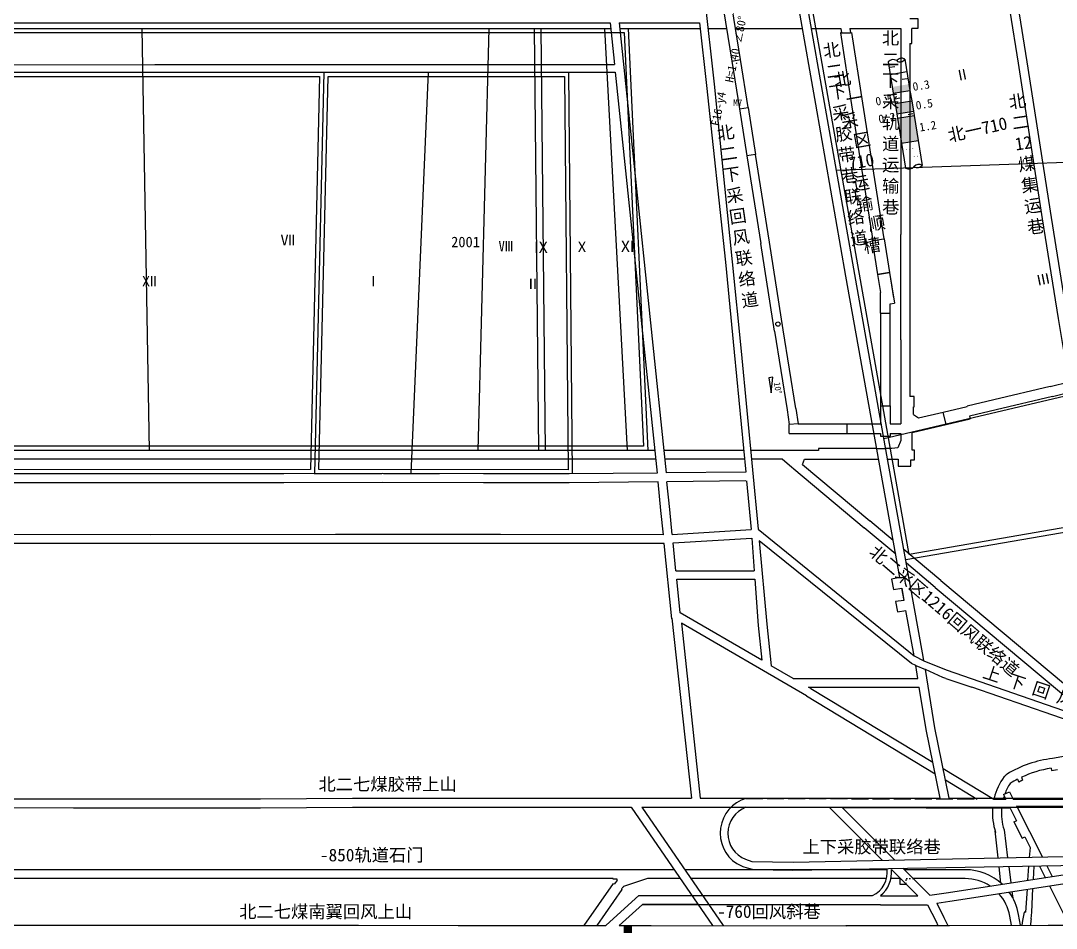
# Model space of a CAD drawing. Header units: millimetres. Extents: x 41513366 to 41522434, y 4590966 to 4600634.
# Drawn here: x 41519009.9 to 41519500.2, y 4596980.5 to 4597410.3 of the extents above; entities that cross this region are included whole.
import ezdxf

# ---------------------------------------------------------------- set-up
doc = ezdxf.new("R2010")
doc.units = ezdxf.units.MM
for name, pattern in [('ACAD_ISO03W100', [30, 12, -18]), ('SJHD', [10, 8, -2]), ('xx(2K)', [10, 8, -2])]:
    doc.linetypes.add(name, pattern=pattern)
doc.layers.get('0').update_dxf_attribs({"lineweight": 18})
for name, color, linetype, lineweight in [('12煤巷道', 7, 'Continuous', 18), ('12煤巷道名称', 7, 'Continuous', 18), ('2014年工作面月末位置', 150, 'Continuous', 18), ('2016年12煤进尺', 7, 'Continuous', 18), ('7煤工作面小柱状', 6, 'Continuous', 18), ('7煤工作面编号', 7, 'Continuous', 18), ('7煤巷道', 6, 'Continuous', 18), ('7煤巷道名称', 6, 'Continuous', 18), ('岩巷', 30, 'Continuous', 18), ('岩巷巷道名称', 30, 'Continuous', 18), ('工作面月末位置', 7, 'Continuous', 18), ('采空区工作面颜色', 6, 'Continuous', 18)]:
    doc.layers.add(name, color=color, linetype=linetype, lineweight=lineweight)
doc.styles.add('仿宋_GB2312', font='')
doc.styles.add('宋体5', font='')
doc.styles.add('正体', font='')
doc.styles.add('正等线体', font='simhei.ttf')
doc.styles.get('仿宋_GB2312').set_extended_font_data('宋体')
doc.styles.get('宋体5').set_extended_font_data('宋体')
doc.styles.get('正体').set_extended_font_data('宋体')

msp = doc.modelspace()

# ---------------------------------------------------------------- hatches: boundary and pattern name
at = {"lineweight": -3}
msp.add_hatch(color=3, dxfattribs=at).paths.add_polyline_path([(41519388.8189, 4597037.9388), (41519384.8189, 4597037.9387), (41519384.8183, 4597037.7239), (41519388.8183, 4597037.7114)], flags=0)
at = {"layer": '2016年12煤进尺', "lineweight": -3, "ltscale": 2}
msp.add_hatch(color=3, dxfattribs=at).paths.add_polyline_path([(41519299.3118, 4596981.9001), (41519295.3118, 4596981.9015), (41519295.3105, 4596978.3015), (41519299.3105, 4596978.3001)], flags=0)
at = {"layer": '7煤工作面小柱状', "lineweight": -3, "ltscale": 2}
h = msp.add_hatch(color=256, dxfattribs=at)
h.paths.add_polyline_path([(41519430.8871, 4597377.2617), (41519430.4019, 4597380.2222), (41519422.5072, 4597378.9283), (41519422.9924, 4597375.9678)], flags=0)
h.paths.add_polyline_path([(41519423.8011, 4597371.0336), (41519424.6098, 4597366.0995), (41519432.5044, 4597367.3933), (41519431.6958, 4597372.3275)], flags=0)
h.paths.add_polyline_path([(41519432.8279, 4597365.4197), (41519424.9332, 4597364.1258), (41519426.874, 4597352.2838), (41519434.7687, 4597353.5777)], flags=0)

# ---------------------------------------------------------------- linework, layer by layer
at = {"linetype": 'ByBlock', "lineweight": -3, "ltscale": 0.5}
for p, q in [((41519421.2414, 4597291.0549), (41519415.5112, 4597290.1575)), ((41519416.855, 4597271.853), (41519421.455, 4597271.853)), ((41519416.855, 4597227.931), (41519421.455, 4597227.931))]:
    msp.add_line(p, q, dxfattribs=at)
msp.add_lwpolyline([(41519401.055, 4597219.39), (41519401.055, 4597214.79)], dxfattribs=at)
at = {"color": 3, "lineweight": -3}
msp.add_circle((41519368.356, 4597266.629), 1, dxfattribs=at)
at = {"layer": '12煤巷道', "lineweight": -3}
for p, q in [((41519398.4089, 4597404.5416), (41519397.9145, 4597404.4642)), ((41519397.9145, 4597404.4642), (41519403.2499, 4597370.3936)), ((41519402.3315, 4597406.64), (41519426.622, 4597406.64)), ((41519402.6601, 4597404.5416), (41519403.1536, 4597404.6189)), ((41519403.1536, 4597404.6189), (41519408.3873, 4597371.1981)), ((41519403.2499, 4597370.3936), (41519413.3063, 4597306.1763)), ((41519408.3873, 4597371.1981), (41519418.4437, 4597306.9808)), ((41519413.3063, 4597306.1763), (41519413.0099, 4597306.1299)), ((41519413.0099, 4597306.1299), (41519415.5112, 4597290.1575)), ((41519418.7401, 4597307.0272), (41519418.4437, 4597306.9808)), ((41519418.7401, 4597307.0272), (41519421.2414, 4597291.0549)), ((41519426.622, 4597259.1162), (41519426.622, 4597309.116)), ((41519430.822, 4597309.116), (41519430.8227, 4597259.1162)), ((41519415.5112, 4597290.1575), (41519416.855, 4597281.5765)), ((41519415.5112, 4597290.1575), (41519416.855, 4597281.5765)), ((41519421.2414, 4597291.0549), (41519423.1116, 4597279.1122)), ((41519421.2414, 4597291.0549), (41519423.5135, 4597276.5457)), ((41519416.855, 4597271.853), (41519416.855, 4597281.5765)), ((41519421.455, 4597276.2233), (41519423.5135, 4597276.5457)), ((41519421.455, 4597271.853), (41519421.455, 4597276.2233)), ((41519416.855, 4597271.853), (41519416.855, 4597227.931)), ((41519421.455, 4597227.931), (41519421.455, 4597271.853)), ((41519497.1754, 4597237.0675), (41519470.53, 4597230.7334)), ((41519497.1753, 4597237.0682), (41519506.2107, 4597239.216)), ((41519498.2855, 4597232.3976), (41519471.64, 4597226.0635)), ((41519498.2853, 4597232.3983), (41519506.9988, 4597234.4696)), ((41519372.6669, 4597226.0015), (41519373.766, 4597219.0644)), ((41519376.8151, 4597226.6588), (41519377.9668, 4597219.39)), ((41519416.855, 4597227.931), (41519416.855, 4597219.39)), ((41519421.455, 4597227.931), (41519421.455, 4597219.39)), ((41519446.5581, 4597224.9331), (41519457.9703, 4597227.6457)), ((41519470.53, 4597230.7334), (41519457.9472, 4597227.7423)), ((41519457.9703, 4597227.6457), (41519457.9473, 4597227.7423)), ((41519471.64, 4597226.0635), (41519459.0573, 4597223.0724)), ((41519434.9458, 4597222.1729), (41519446.5581, 4597224.9331)), ((41519373.766, 4597214.79), (41519373.766, 4597219.0644)), ((41519377.9668, 4597219.39), (41519401.055, 4597219.39)), ((41519401.055, 4597219.39), (41519416.855, 4597219.39)), ((41519421.455, 4597219.39), (41519426.622, 4597219.39)), ((41519431.922, 4597215.287), (41519447.9456, 4597219.0957)), ((41519373.766, 4597214.79), (41519401.055, 4597214.79)), ((41519401.055, 4597214.79), (41519416.855, 4597214.79)), ((41519416.855, 4597214.79), (41519416.855, 4597213.624)), ((41519421.455, 4597214.79), (41519421.455, 4597213.624)), ((41519421.455, 4597214.79), (41519426.622, 4597214.79))]:
    msp.add_line(p, q, dxfattribs=at)
at = {"layer": '12煤巷道', "color": 30, "lineweight": -3}
for p, q in [((41519353.6109, 4597346.2833), (41519360.1953, 4597304.7213)), ((41519364.3424, 4597305.3783), (41519357.758, 4597346.9403)), ((41519366.7589, 4597263.289), (41519360.1954, 4597304.7213)), ((41519370.907, 4597263.9462), (41519364.3436, 4597305.3785)), ((41519366.7589, 4597263.289), (41519372.6678, 4597226.0017)), ((41519376.8151, 4597226.6588), (41519370.907, 4597263.9462))]:
    msp.add_line(p, q, dxfattribs=at)
at = {"layer": '12煤巷道', "color": 7, "lineweight": -3}
msp.add_lwpolyline([(41519508.1292, 4597227.6621), (41519501.2176, 4597269.2857), (41519493.6664, 4597316.4651), (41519482.2504, 4597390.1754), (41519474.3453, 4597439.6375, -0.00016668), (41519474.3451, 4597439.6391), (41519467.3324, 4597483.7063), (41519462.5777, 4597513.302)], format="xyb", dxfattribs=at)
msp.add_lwpolyline([(41519505.2626, 4597270.588), (41519497.8153, 4597317.1184), (41519486.3993, 4597390.8282), (41519478.4928, 4597440.2997), (41519471.4797, 4597484.3694), (41519466.8307, 4597513.3077)], dxfattribs=at)
at = {"layer": '12煤巷道', "lineweight": -3}
for points in [[(41519430.822, 4597411.24), (41519434.622, 4597411.24), (41519434.622, 4597406.54)], [(41518942.1601, 4597406.64), (41519049.1627, 4597406.64)], [(41519049.1627, 4597406.64), (41519170.164, 4597406.64)], [(41519170.164, 4597406.64), (41519267.164, 4597406.64)], [(41519267.164, 4597406.64), (41519289.2127, 4597406.64)], [(41519293.4294, 4597406.64), (41519331.5125, 4597406.64)], [(41519335.1869, 4597406.64), (41519344.0485, 4597406.64)], [(41519348.3009, 4597406.64), (41519349.172, 4597406.64), (41519359.6679, 4597406.64), (41519366.1929, 4597406.64), (41519380.0101, 4597406.64)], [(41519384.2747, 4597406.64), (41519398.0803, 4597406.64)], [(41519398.0803, 4597406.64), (41519398.4089, 4597404.5416)], [(41519402.3315, 4597406.64), (41519402.6601, 4597404.5416)], [(41519426.622, 4597406.64), (41519426.622, 4597358.1161)], [(41519430.822, 4597399.486), (41519431.822, 4597399.486), (41519431.822, 4597406.54)], [(41519434.622, 4597406.54), (41519431.822, 4597406.54)], [(41519430.822, 4597399.486), (41519430.822, 4597358.1161)], [(41519426.622, 4597358.1161), (41519426.622, 4597309.116)], [(41519430.822, 4597358.1161), (41519430.822, 4597309.116)], [(41519426.622, 4597259.1162), (41519426.622, 4597229.983)], [(41519430.8227, 4597259.1162), (41519430.8224, 4597232.29)], [(41519432.6294, 4597227.39), (41519432.872, 4597227.39), (41519432.872, 4597232.29), (41519430.822, 4597232.29)], [(41519426.622, 4597229.983), (41519426.622, 4597219.39)], [(41519432.6294, 4597223.7907), (41519432.6294, 4597227.39)], [(41519432.6294, 4597223.7907), (41519434.9458, 4597222.1729)], [(41519447.9456, 4597219.0961), (41519459.3577, 4597221.8089)], [(41519459.0573, 4597223.0724), (41519459.3577, 4597221.8089)], [(41519426.622, 4597211.4797), (41519425.1142, 4597208.0986), (41519422.25, 4597207.79)], [(41519426.622, 4597214.79), (41519426.622, 4597211.6911)], [(41519426.622, 4597211.6911), (41519426.622, 4597211.4797)], [(41519431.922, 4597206.99), (41519431.922, 4597215.287)], [(41519017.538, 4597206.79), (41518920.54, 4597206.79)], [(41519097.596, 4597206.79), (41519017.538, 4597206.79)], [(41519197.2436, 4597206.79), (41519097.596, 4597206.79)], [(41519285.5967, 4597206.79), (41519197.2436, 4597206.79)], [(41519310.076, 4597206.79), (41519285.5967, 4597206.79)], [(41519352.1514, 4597206.79), (41519344.5998, 4597206.79), (41519314.2904, 4597206.79)], [(41519415.0611, 4597207.79), (41519387.65, 4597207.79), (41519387.65, 4597206.79), (41519371.346, 4597206.79), (41519368.599, 4597206.79), (41519355.4206, 4597206.79)], [(41519422.25, 4597207.79), (41519419.3269, 4597207.79)], [(41519431.242, 4597202.39), (41519433.036, 4597202.39), (41519433.036, 4597206.99), (41519431.922, 4597206.99)], [(41519017.538, 4597202.59), (41518926.238, 4597202.59)], [(41519097.596, 4597202.59), (41519017.538, 4597202.59)], [(41519197.2436, 4597202.59), (41519097.596, 4597202.59)], [(41519285.5967, 4597202.59), (41519197.2436, 4597202.59)], [(41519310.5145, 4597202.59), (41519285.5967, 4597202.59)], [(41519352.5519, 4597202.59), (41519344.5998, 4597202.59), (41519314.7288, 4597202.59)], [(41519370.5816, 4597202.59), (41519368.599, 4597202.59), (41519355.8261, 4597202.59)], [(41519370.5615, 4597202.59), (41519374.7789, 4597199.0642)], [(41519380.0477, 4597200.1295), (41519381.0124, 4597202.59), (41519411.626, 4597202.59), (41519415.9854, 4597202.59)], [(41519420.2513, 4597202.59), (41519425.3406, 4597202.59)], [(41519425.346, 4597202.59), (41519425.346, 4597199.384), (41519426.622, 4597199.384), (41519431.242, 4597199.384), (41519431.242, 4597202.39)]]:
    msp.add_lwpolyline(points, dxfattribs=at)
at = {"layer": '2014年工作面月末位置', "color": 150, "lineweight": -3}
msp.add_lwpolyline([(41518288.9347, 4597404.64), (41519295.5139, 4597404.64), (41519304.7301, 4597208.79), (41518287.0585, 4597208.79)], close=True, dxfattribs=at)
at = {"layer": '2016年12煤进尺', "color": 0, "lineweight": -3, "ltscale": 2}
for p, q in [((41519398.4089, 4597404.5416), (41519402.6601, 4597404.5416)), ((41519447.9456, 4597219.0957), (41519446.5581, 4597224.9331)), ((41519416.855, 4597213.624), (41519421.455, 4597213.624)), ((41519415.0611, 4597207.79), (41519419.3269, 4597207.79))]:
    msp.add_line(p, q, dxfattribs=at)
at = {"layer": '2016年12煤进尺', "color": 2, "lineweight": -3, "ltscale": 2}
for p, q in [((41519357.7591, 4597346.9405), (41519353.6109, 4597346.2833)), ((41519377.9668, 4597219.39), (41519373.766, 4597219.0644))]:
    msp.add_line(p, q, dxfattribs=at)
at = {"layer": '2016年12煤进尺', "lineweight": -3, "ltscale": 2}
for p, q in [((41519413.3063, 4597306.1763), (41519418.4437, 4597306.9808)), ((41519415.5112, 4597290.1575), (41519421.2414, 4597291.0549))]:
    msp.add_line(p, q, dxfattribs=at)
at = {"layer": '2016年12煤进尺', "color": 3, "lineweight": -3, "ltscale": 2}
msp.add_lwpolyline([(41519365.1627, 4597233.9982), (41519365.9074, 4597241.5158), (41519364.0193, 4597241.2168)], close=True, dxfattribs=at)
at = {"layer": '7煤工作面小柱状', "color": 6, "lineweight": -3, "ltscale": 2}
for p, q in [((41519421.3697, 4597388.2096), (41519423.6906, 4597388.5899)), ((41519421.5368, 4597384.8493), (41519429.4315, 4597386.1432)), ((41519427.246, 4597382.6014), (41519429.5669, 4597382.9818)), ((41519422.9924, 4597375.9678), (41519430.8871, 4597377.2617)), ((41519423.8125, 4597373.3044), (41519426.1334, 4597373.6848)), ((41519423.8011, 4597371.0336), (41519431.6958, 4597372.3275)), ((41519424.6098, 4597366.0995), (41519432.5044, 4597367.3933)), ((41519424.9332, 4597364.1258), (41519432.8279, 4597365.4197)), ((41519429.9812, 4597365.9127), (41519432.3021, 4597366.2931)), ((41519426.874, 4597352.2838), (41519434.7687, 4597353.5777))]:
    msp.add_line(p, q, dxfattribs=at)
at = {"layer": '7煤工作面小柱状', "lineweight": -3, "ltscale": 2}
for points in [[(41519420.5664, 4597390.7703), (41519422.5072, 4597378.9283), (41519422.9924, 4597375.9678), (41519423.8011, 4597371.0336), (41519424.6098, 4597366.0995), (41519424.9332, 4597364.1258), (41519428.8149, 4597340.4418)], [(41519428.4611, 4597392.0642), (41519430.4019, 4597380.2222), (41519430.8871, 4597377.2617), (41519431.6958, 4597372.3275), (41519432.5044, 4597367.3933), (41519432.8279, 4597365.4197), (41519436.7095, 4597341.7356)]]:
    msp.add_lwpolyline(points, dxfattribs=at)
at = {"layer": '7煤工作面小柱状', "color": 6, "lineweight": -3, "ltscale": 2}
for centre, radius, start, end in [((41519422.908, 4597388.788), 3.0681, 56.813611, 139.750191), ((41519426.8901, 4597389.6646), 2.8569, 58.011212, 143.708991), ((41519426.246, 4597393.231), 2.5036, 228.509565, 332.222363), ((41519430.3881, 4597343.2085), 3.1828, 240.376557, 318.238638), ((41519435.0755, 4597339.3397), 2.9001, 55.706127, 142.909069), ((41519434.352, 4597343.7542), 3.1036, 239.186078, 319.429117)]:
    msp.add_arc(centre, radius, start, end, dxfattribs=at)
at = {"layer": '7煤巷道', "lineweight": -3}
for p, q in [((41519332.4602, 4597431.0142), (41519338.1487, 4597380.1639)), ((41519288.9439, 4597409.2148), (41519290.9998, 4597389.521)), ((41519293.1609, 4597409.2122), (41519315.4018, 4597196.1433)), ((41519331.2224, 4597409.1883), (41519334.5837, 4597379.6629)), ((41519291.3756, 4597385.921), (41519311.1919, 4597196.1004)), ((41519334.5837, 4597379.6629), (41519343.4761, 4597295.8806)), ((41519338.1487, 4597380.1639), (41519346.7681, 4597296.1108)), ((41519343.4761, 4597295.8806), (41519347.712, 4597253.3455)), ((41519346.7681, 4597296.1108), (41519350.8881, 4597253.7355)), ((41519347.712, 4597253.3455), (41519353.13, 4597196.528)), ((41519350.8881, 4597253.7355), (41519359.0186, 4597169.5236)), ((41519149.0117, 4597195.7372), (41519180.7983, 4597195.8011)), ((41519181.6748, 4597195.8006), (41519207.9294, 4597195.7148)), ((41519353.5301, 4597192.3318), (41519355.724, 4597169.3245)), ((41519318.3407, 4597167.0656), (41519355.724, 4597169.3245)), ((41519359.0186, 4597169.5236), (41519432.8513, 4597109.5344)), ((41519318.7532, 4597162.9824), (41519356.0376, 4597165.3059)), ((41519356.0376, 4597165.3059), (41519357.1382, 4597149.7704)), ((41519359.5231, 4597164.0554), (41519363.1254, 4597124.5508)), ((41519431.61, 4597105.9051), (41519359.5231, 4597164.0554)), ((41519320.0879, 4597149.7704), (41519357.1382, 4597149.7704)), ((41519320.492, 4597145.7704), (41519357.4216, 4597145.7704)), ((41519357.4216, 4597145.7704), (41519358.9663, 4597123.9662)), ((41519360.8151, 4597107.4333), (41519322.0898, 4597129.954)), ((41519318.2035, 4597127.3913), (41519327.3954, 4597042.1375)), ((41519381.893, 4597090.5482), (41519322.6705, 4597124.9891)), ((41519322.6705, 4597124.9891), (41519322.8421, 4597123.5488)), ((41519322.8421, 4597123.5488), (41519331.6183, 4597042.151)), ((41519358.9663, 4597123.9662), (41519360.8151, 4597107.4333)), ((41519363.1254, 4597124.5508), (41519365.2017, 4597104.8822)), ((41519432.8513, 4597109.5344), (41519437.505, 4597107.2034)), ((41519375.5775, 4597098.8482), (41519365.2017, 4597104.8822)), ((41519433.6045, 4597105.0238), (41519431.61, 4597105.9051)), ((41519431.61, 4597105.9051), (41519431.61, 4597105.9051)), ((41519433.6045, 4597105.0238), (41519438.1895, 4597102.9977)), ((41519437.505, 4597107.2034), (41519447.9905, 4597102.93)), ((41519375.5775, 4597098.8482), (41519434.6096, 4597098.8482)), ((41519446.4666, 4597099.34), (41519438.1895, 4597102.9977)), ((41519382.7996, 4597094.6482), (41519435.2932, 4597094.6482))]:
    msp.add_line(p, q, dxfattribs=at)
for points in [[(41519386.3237, 4597370.8186), (41519383.4887, 4597386.8786), (41519375.2346, 4597433.769), (41519367.2127, 4597479.2126), (41519360.367, 4597517.9387)], [(41519390.4598, 4597371.5487), (41519387.6248, 4597387.6087), (41519379.371, 4597434.4971), (41519371.3488, 4597479.9427), (41519364.5029, 4597518.6698)], [(41518883.6534, 4597409.262), (41518913.44, 4597408.9568), (41518947.5288, 4597409.267), (41518979.4117, 4597409.282), (41519025.0408, 4597409.319), (41519068.0724, 4597409.311), (41519111.8283, 4597409.315), (41519158.7706, 4597409.323), (41519202.269, 4597409.286), (41519248.7905, 4597409.24), (41519288.9439, 4597409.2148)], [(41519293.1609, 4597409.2122), (41519331.2224, 4597409.1883)], [(41518593.005, 4597389.4881), (41518700.9701, 4597389.483), (41518861.303, 4597389.477), (41518950.4189, 4597389.488), (41518982.4482, 4597389.449), (41519073.4237, 4597389.48), (41519108.0716, 4597389.493), (41519157.1734, 4597389.521), (41519290.9998, 4597389.521)], [(41518598.605, 4597385.8879), (41518700.9699, 4597385.883), (41518861.3029, 4597385.877), (41518950.4193, 4597385.888), (41518982.4438, 4597385.849), (41519073.4249, 4597385.88), (41519108.073, 4597385.893), (41519157.1755, 4597385.921), (41519291.3756, 4597385.921)], [(41519426.127, 4597146.6241), (41519416.2324, 4597201.2005), (41519400.5709, 4597289.3075), (41519386.3338, 4597370.761)], [(41519437.505, 4597107.2034), (41519437.1764, 4597109.2223), (41519420.3661, 4597201.9441), (41519404.7069, 4597290.0379), (41519390.471, 4597371.4841)], [(41519353.13, 4597196.528), (41519315.4018, 4597196.1433)], [(41519311.6089, 4597191.9045), (41519269.485, 4597191.475), (41519228.9938, 4597191.446), (41519181.2339, 4597191.602), (41519134.4994, 4597191.508), (41519087.1221, 4597191.507), (41519039.7802, 4597191.504), (41518997.9623, 4597191.5), (41518950.7296, 4597191.495), (41518901.9602, 4597191.305), (41518860.2505, 4597191.539), (41518819.6577, 4597191.421), (41518775.5637, 4597191.425), (41518738.2954, 4597191.429), (41518694.2241, 4597191.1739), (41518654.5256, 4597191.449), (41518608.7821, 4597191.448), (41518564.871, 4597191.45), (41518533.54, 4597191.2404)], [(41519311.1919, 4597196.1004), (41519269.4621, 4597195.675), (41519228.9974, 4597195.646), (41519181.2366, 4597195.802), (41519134.4942, 4597195.708), (41519087.122, 4597195.707), (41519039.7799, 4597195.704), (41518997.9619, 4597195.7), (41518950.7229, 4597195.695), (41518901.9638, 4597195.505), (41518860.2562, 4597195.739), (41518819.6504, 4597195.621), (41518775.5641, 4597195.625), (41518738.2834, 4597195.629), (41518694.2265, 4597195.374)], [(41519269.485, 4597191.475), (41519228.992, 4597191.446), (41519181.2339, 4597191.602), (41519134.4985, 4597191.508), (41519087.1221, 4597191.507)], [(41519314.1449, 4597166.812), (41519312.9727, 4597178.4153), (41519311.6089, 4597191.9045)], [(41519353.1728, 4597192.3282), (41519315.826, 4597191.9474)], [(41519318.3407, 4597167.0656), (41519317.1514, 4597178.8375), (41519315.826, 4597191.9474)], [(41519314.1449, 4597166.812), (41519237.0463, 4597166.919), (41519158.938, 4597166.917), (41519071.151, 4597166.915), (41518981.827, 4597166.919), (41518891.2943, 4597166.853), (41518821.2588, 4597166.838), (41518772.071, 4597166.839), (41518685.0873, 4597166.866), (41518635.8133, 4597166.882), (41518533.5395, 4597166.8208)], [(41519314.5782, 4597162.721), (41519158.9381, 4597162.717), (41519071.1511, 4597162.715), (41518981.8269, 4597162.719), (41518891.2974, 4597162.653), (41518821.2597, 4597162.638), (41518772.0709, 4597162.639), (41518685.086, 4597162.666), (41518635.8119, 4597162.682), (41518566.5431, 4597162.6405)], [(41519318.156, 4597127.1069), (41519314.5582, 4597162.721)], [(41519320.0879, 4597149.7704), (41519318.7532, 4597162.9824)], [(41519322.0898, 4597129.954), (41519320.492, 4597145.7704)], [(41519428.098, 4597135.7526), (41519427.0268, 4597141.6612)], [(41519432.8513, 4597109.5344), (41519428.9468, 4597131.0707)], [(41519434.6096, 4597098.8482), (41519433.6045, 4597105.0238)], [(41519449.5071, 4597042.14), (41519442.6663, 4597075.4918), (41519438.1895, 4597102.9977)], [(41519438.5347, 4597074.7322), (41519435.2932, 4597094.6482)], [(41519445.2197, 4597042.1399), (41519438.5347, 4597074.7322)], [(41518949.4502, 4597041.857), (41518998.5641, 4597041.856), (41519034.8424, 4597041.852), (41519079.1641, 4597041.851), (41519123.391, 4597041.851)], [(41519123.3871, 4597041.8511), (41519166.8902, 4597042.1389)], [(41519166.9273, 4597042.139), (41519211.6133, 4597042.135), (41519327.3954, 4597042.1375)], [(41519331.6197, 4597042.1375), (41519445.2197, 4597042.1399)], [(41519449.5071, 4597042.14), (41519530.3666, 4597042.1417)], [(41518949.59, 4597037.657), (41518998.564, 4597037.656), (41519034.8419, 4597037.652), (41519079.164, 4597037.651), (41519123.391, 4597037.651)], [(41519123.4149, 4597037.6511), (41519166.918, 4597037.939)], [(41519166.9149, 4597037.939), (41519211.6129, 4597037.935), (41519258.913, 4597037.936)], [(41519211.6129, 4597037.935), (41519298.8368, 4597037.9368)], [(41519298.8368, 4597037.9368), (41519337.4034, 4596981.8596)], [(41519303.9342, 4597037.937), (41519525.6782, 4597037.9416)], [(41519303.9342, 4597037.937), (41519342.5057, 4596981.8525)], [(41518950.8657, 4596982.0889), (41518997.621, 4596982.053), (41519043.9379, 4596982.019), (41519044.1148, 4596982.019)], [(41519044.1148, 4596982.019), (41519082.2465, 4596982.011), (41519124.6849, 4596981.997), (41519169.852, 4596981.945), (41519217.046, 4596981.927), (41519260.5516, 4596981.917), (41519260.7338, 4596981.9169)], [(41519260.7338, 4596981.9169), (41519286.9339, 4596981.9076)], [(41519293.1978, 4596981.9054), (41519308.3179, 4596981.9), (41519400.6139, 4596981.7717)], [(41519400.5282, 4596981.83), (41519449.3192, 4596981.939), (41519449.5703, 4596981.9395)], [(41519400.5282, 4596981.83), (41519449.3192, 4596981.939), (41519449.5703, 4596981.9395)], [(41519449.5703, 4596981.9395), (41519496.3821, 4596982.028), (41519520.2615, 4596982.0503)]]:
    msp.add_lwpolyline(points, dxfattribs=at)
at = {"layer": '7煤巷道', "color": 6, "lineweight": -3}
for points in [[(41519426.127, 4597146.6241), (41519422.2032, 4597145.8473), (41519423.1028, 4597140.9289), (41519427.0349, 4597141.6627)], [(41519427.0349, 4597141.6627), (41519427.9549, 4597135.7337), (41519423.9895, 4597135.2092), (41519424.9533, 4597130.303), (41519428.8813, 4597131.0581)]]:
    msp.add_lwpolyline(points, dxfattribs=at)
at = {"layer": '岩巷', "lineweight": -3}
for p, q in [((41519341.5005, 4597422.7241), (41519346.4971, 4597391.1863)), ((41519350.6452, 4597391.8435), (41519345.6489, 4597423.3813)), ((41519346.497, 4597391.1863), (41519350.6453, 4597391.8435)), ((41519346.4971, 4597391.1863), (41519350.096, 4597368.4696)), ((41519354.2443, 4597369.1269), (41519350.6452, 4597391.8435)), ((41519350.096, 4597368.4696), (41519354.2443, 4597369.1269)), ((41519350.096, 4597368.4696), (41519353.6109, 4597346.2833)), ((41519354.2443, 4597369.1269), (41519357.7591, 4597346.9405)), ((41519380.0477, 4597200.1296), (41519411.9123, 4597173.3919)), ((41519422.9538, 4597164.127), (41519411.9123, 4597173.3919)), ((41519424.1262, 4597157.6605), (41519409.2126, 4597170.1745)), ((41519445.548, 4597145.1681), (41519427.9881, 4597159.9026)), ((41519442.8483, 4597141.9507), (41519429.1605, 4597153.4362)), ((41519445.548, 4597145.1681), (41519512.0712, 4597089.3587)), ((41519447.8963, 4597098.8482), (41519446.4666, 4597099.34)), ((41519447.9905, 4597102.93), (41519516.4895, 4597079.2073)), ((41519383.9039, 4597094.006), (41519382.7996, 4597094.6482)), ((41519383.9039, 4597094.006), (41519382.7996, 4597094.6482)), ((41519383.893, 4597094.0123), (41519441.7332, 4597059.138)), ((41519533.1095, 4597069.5305), (41519460.1038, 4597094.6482)), ((41519381.893, 4597090.5482), (41519442.8391, 4597053.7463)), ((41519446.6257, 4597056.1882), (41519470.6206, 4597041.7207)), ((41519497.6517, 4597056.3104), (41519497.8301, 4597055.2983)), ((41519497.8253, 4597055.3254), (41519500.7893, 4597055.7922)), ((41519447.7326, 4597050.7914), (41519462.7206, 4597041.741)), ((41519481.8594, 4597051.1566), (41519482.353, 4597049.7229)), ((41519483.6684, 4597052.0459), (41519484.1596, 4597050.6194)), ((41519475.0817, 4597043.9032), (41519478.0643, 4597045.0953)), ((41519353.219, 4597042.023), (41519353.219, 4597042.023)), ((41519353.219, 4597042.023), (41519353.219, 4597042.023)), ((41519470.6206, 4597041.7207), (41519476.1881, 4597041.7063)), ((41519479.7756, 4597041.6971), (41519522.515, 4597041.587)), ((41519353.219, 4597037.823), (41519392.8183, 4597037.6989)), ((41519353.219, 4597037.823), (41519353.219, 4597037.823)), ((41519353.219, 4597037.823), (41519353.219, 4597037.823)), ((41519353.219, 4597037.823), (41519392.8183, 4597037.6989)), ((41519392.8183, 4597037.6989), (41519417.82, 4597012.6972)), ((41519398.7767, 4597037.6802), (41519478.3411, 4597037.4308)), ((41519398.7767, 4597037.6802), (41519423.6398, 4597012.8171)), ((41519481.3891, 4597038.4929), (41519531.1718, 4597038.3647)), ((41519480.1243, 4597030.8883), (41519481.33, 4597031.4955)), ((41519480.1243, 4597030.8883), (41519483.9801, 4597023.2314)), ((41519341.1744, 4597027.4068), (41519341.1744, 4597027.4068)), ((41519341.1744, 4597027.4068), (41519341.1744, 4597027.4068)), ((41519472.6169, 4597013.8259), (41519471.2581, 4597026.7229)), ((41519475.435, 4597027.1629), (41519477.1288, 4597013.9188)), ((41519344.6416, 4597024.6979), (41519344.6416, 4597024.6979)), ((41519344.6416, 4597024.6979), (41519344.6416, 4597024.6979)), ((41519483.9801, 4597023.2314), (41519485.1859, 4597023.8386)), ((41519487.7425, 4597018.7618), (41519487.3662, 4597014.1297)), ((41519348.8408, 4597011.2151), (41519348.8408, 4597011.2151)), ((41519348.8408, 4597011.2151), (41519348.8408, 4597011.2151)), ((41519348.8416, 4597011.248), (41519351.7632, 4597009.8423)), ((41519348.8416, 4597011.248), (41519351.7632, 4597009.8423)), ((41519352.9522, 4597013.3111), (41519356.0445, 4597012.1634)), ((41519352.9522, 4597013.3111), (41519356.0445, 4597012.1634)), ((41519353.0652, 4597013.2755), (41519353.0652, 4597013.2755)), ((41519353.0652, 4597013.2755), (41519353.0652, 4597013.2755)), ((41519356.0445, 4597012.1634), (41519375.6592, 4597011.8103)), ((41519375.452, 4597008.0097), (41519515.3687, 4597010.5056)), ((41519375.5785, 4597011.8271), (41519522.2416, 4597014.848)), ((41519351.7632, 4597009.8423), (41519353.8191, 4597009.1396)), ((41519351.7632, 4597009.8423), (41519353.8191, 4597009.1396)), ((41519353.8191, 4597009.1396), (41519356.7407, 4597008.3827)), ((41519353.8191, 4597009.1396), (41519356.7407, 4597008.3827)), ((41519356.7407, 4597008.3827), (41519375.452, 4597008.0097)), ((41519473.8652, 4597001.9776), (41519473.0585, 4597009.6341)), ((41519477.6646, 4597009.7289), (41519478.6457, 4597002.057)), ((41519486.752, 4597003.2975), (41519487.1696, 4597009.9247)), ((41519489.34, 4597003.6935), (41519489.679, 4597009.9764)), ((41519493.689, 4597010.059), (41519493.689, 4597010.059)), ((41519290.5679, 4597001.8253), (41519290.9155, 4597001.5819)), ((41519292.2872, 4597003.2521), (41519292.2872, 4597003.7521)), ((41519306.6513, 4597004.0701), (41519295.3196, 4597000.3461)), ((41519426.0498, 4597004.0565), (41519426.0498, 4597001.4674)), ((41519426.0498, 4597001.4674), (41519429.0498, 4597001.4674)), ((41519294.3559, 4596999.1729), (41519294.6636, 4596998.9574)), ((41519302.5913, 4596996.048), (41519327.6455, 4596996.048)), ((41519327.6455, 4596996.048), (41519413.1697, 4596996.048)), ((41519416.9372, 4596995.8948), (41519434.6461, 4596995.871)), ((41519479.1787, 4596997.8897), (41519479.5649, 4596994.8699)), ((41519485.7997, 4596988.1839), (41519486.4817, 4596999.0072)), ((41519488.5003, 4596988.1279), (41519489.1089, 4596999.4092)), ((41519330.534, 4596991.848), (41519416.9372, 4596991.848)), ((41519415.397, 4596993.948), (41519415.397, 4596993.948)), ((41519416.9372, 4596991.7221), (41519439.2374, 4596991.6972)), ((41519485.7997, 4596988.1839), (41519485.0005, 4596988.2203))]:
    msp.add_line(p, q, dxfattribs=at)
at = {"layer": '岩巷', "color": 2, "lineweight": -3}
for p, q in [((41519447.8963, 4597098.8482), (41519460.1038, 4597094.6482)), ((41519302.5913, 4596996.048), (41519327.6455, 4596996.048)), ((41519308.7747, 4596996.048), (41519327.6455, 4596996.048)), ((41519304.2071, 4596991.848), (41519330.534, 4596991.848)), ((41519310.3034, 4596991.848), (41519330.534, 4596991.848))]:
    msp.add_line(p, q, dxfattribs=at)
at = {"layer": '岩巷', "linetype": 'xx(2K)', "lineweight": -3}
msp.add_line((41519353.219, 4597042.023), (41519462.7206, 4597041.741), dxfattribs=at)
at = {"layer": '岩巷', "linetype": 'ACAD_ISO03W100', "lineweight": -3, "ltscale": 0.05}
msp.add_line((41519429.0498, 4597001.4674), (41519429.0498, 4597004.0572), dxfattribs=at)
at = {"layer": '岩巷', "lineweight": -3}
for points in [[(41519374.7789, 4597199.0642), (41519375.9451, 4597198.0893), (41519409.2126, 4597170.1745)], [(41519442.8483, 4597141.9507), (41519509.365, 4597086.1337)], [(41519533.4755, 4597067.2191), (41519498.3696, 4597060.8768)], [(41519478.0643, 4597045.0953), (41519479.7756, 4597041.6971)], [(41519475.0817, 4597043.9032), (41519476.1881, 4597041.7063)], [(41519478.3411, 4597037.4308), (41519481.33, 4597031.4955)], [(41519481.3891, 4597038.4929), (41519493.5934, 4597014.2579)], [(41519485.1859, 4597023.8386), (41519487.7425, 4597018.7618)], [(41519319.2402, 4597008.2696), (41519282.0355, 4597008.2711), (41519282.0356, 4597008.1592), (41518762.2845, 4597008.1592)], [(41519420.0799, 4597008.2656), (41519324.3377, 4597008.2694)], [(41519422.0722, 4597008.445), (41519434.6461, 4596995.871)], [(41519427.5184, 4597008.9385), (41519440.2722, 4596996.1847), (41519449.1063, 4596997.5368)], [(41519457.0621, 4597008.2641), (41519428.1916, 4597008.2652)], [(41519449.1064, 4596997.5368), (41519518.7312, 4597008.191)], [(41519492.1411, 4597010.0271), (41519494.902, 4597004.5446)], [(41519495.6872, 4597010.1002), (41519498.2285, 4597005.0536)], [(41519292.2872, 4597003.7521), (41519290.2872, 4597003.7521), (41519290.2873, 4597004.0708), (41519282.04, 4597004.0711), (41519282.0399, 4597004.1592), (41518762.2885, 4597004.1592)], [(41519276.6323, 4596981.9113), (41519290.5679, 4597001.8253)], [(41519322.1288, 4597004.0695), (41519306.6513, 4597004.0701)], [(41519419.8009, 4597004.0656), (41519327.2263, 4597004.0693)], [(41519426.0498, 4597004.0653), (41519421.8523, 4597004.0655)], [(41519457.0619, 4597004.0641), (41519432.3918, 4597004.0651)], [(41519449.7417, 4596993.3852), (41519523.7812, 4597004.7149)], [(41519496.8886, 4597000.5997), (41519506.2363, 4596982.0372)], [(41519282.7335, 4596981.9091), (41519294.6636, 4596998.9574)], [(41519302.5913, 4596996.048), (41519286.9339, 4596981.9076)], [(41519302.5913, 4596996.048), (41519286.9339, 4596981.9076)], [(41519302.5913, 4596996.048), (41519287.0445, 4596982.0075)], [(41519302.5913, 4596996.048), (41519287.0445, 4596982.0075)], [(41519304.2071, 4596991.848), (41519293.1978, 4596981.9054)], [(41519330.534, 4596991.848), (41519304.2071, 4596991.848), (41519293.1978, 4596981.9054)], [(41519416.9372, 4596991.7221), (41519416.9372, 4596991.848)], [(41519439.2374, 4596991.6972), (41519443.2169, 4596983.7424), (41519444.1248, 4596981.9274)], [(41519443.5624, 4596992.4394), (41519449.7417, 4596993.3852)], [(41519443.5624, 4596992.4394), (41519446.9731, 4596985.6216), (41519448.8156, 4596981.9379)], [(41519478.8794, 4596981.9949), (41519478.1188, 4596986.3452)], [(41519483.1417, 4596982.003), (41519482.2561, 4596987.0685)], [(41519485.0005, 4596988.2203), (41519484.149, 4596984.2553), (41519483.8766, 4596982.0044)], [(41519488.329, 4596985.0432), (41519488.5003, 4596988.1279)]]:
    msp.add_lwpolyline(points, dxfattribs=at)
at = {"layer": '岩巷', "linetype": 'ACAD_ISO03W100', "lineweight": -3, "ltscale": 0.05}
msp.add_lwpolyline([(41519429.0498, 4597004.0572), (41519432.3988, 4597004.0581)], dxfattribs=at)
at = {"layer": '岩巷', "lineweight": -3}
for centre, radius, start, end in [((41519503.8641, 4597009.6688), 51.5019, 96.124207, 121.672931), ((41519505.6346, 4597005.0768), 51.8518, 98.856319, 115.064279), ((41519499.6045, 4597035.1751), 29.6629, 144.633374, 166.419106), ((41519488.9422, 4597037.316), 20.2193, 126.829659, 131.990273), ((41519505.6346, 4597005.0768), 51.8518, 117.291861, 121.788844), ((41519505.6346, 4597005.0768), 50.3518, 115.245645, 117.540697), ((41519499.6045, 4597035.1751), 25.4629, 146.711394, 159.274982), ((41519358.2695, 4597025.5902), 17.1914, 107.084519, 236.739003), ((41519499.6045, 4597035.1751), 25.4629, 161.638955, 164.124149), ((41519357.7135, 4597025.5206), 13.0977, 110.068817, 249.213119), ((41519357.7135, 4597025.5206), 13.0977, 110.068817, 249.213119), ((41519499.6045, 4597035.1751), 29.6629, 175.588322, 198.340284), ((41519499.6045, 4597035.1751), 25.4629, 174.888654, 198.340284), ((41519408.1524, 4597006.9488), 12, 294.715206, 8.896124), ((41519408.1524, 4597006.9488), 14, 308.865036, 6.134964), ((41519457.062, 4596982.664), 25.6001, 47.110466, 90), ((41519302.4655, 4596993.4945), 14.1, 136.208868, 145), ((41519302.4655, 4596993.4945), 9.9, 136.204274, 145), ((41519457.062, 4596982.664), 21.4001, 56.706936, 90), ((41519457.3181, 4596982.8359), 21.0947, 9.576291, 41.975439), ((41519457.464, 4596982.8906), 25.1416, 9.565471, 36.027478), ((41519503.5307, 4596981.4474), 15.6212, 166.692077, 177.928704)]:
    msp.add_arc(centre, radius, start, end, dxfattribs=at)
at = {"layer": '工作面月末位置', "color": 241, "lineweight": -3}
msp.add_line((41519269.2462, 4597385.921), (41519270.9991, 4597195.6907), dxfattribs=at)
at = {"layer": '工作面月末位置', "color": 102, "lineweight": -3}
msp.add_line((41519428.8498, 4597155.1499), (41519623.1198, 4597188.8506), dxfattribs=at)
at = {"layer": '工作面月末位置', "color": 150, "lineweight": -3}
for points in [[(41519070.7927, 4597206.79), (41519067.4434, 4597406.64)], [(41519226.4746, 4597206.79), (41519231.6046, 4597406.64)], [(41519255.111, 4597206.79), (41519253.0757, 4597406.64)], [(41519258.3109, 4597206.8226), (41519256.2755, 4597406.6726)], [(41519297.1337, 4597206.79), (41519286.4936, 4597406.64)], [(41519297.422, 4597406.64), (41519306.8264, 4597206.79)]]:
    msp.add_lwpolyline(points, dxfattribs=at)
at = {"layer": '工作面月末位置', "color": 241, "lineweight": -3}
msp.add_lwpolyline([(41519202.7725, 4597385.921), (41519194.5775, 4597195.7584)], dxfattribs=at)
at = {"layer": '工作面月末位置', "color": 102, "lineweight": -3}
for points in [[(41519595.3751, 4597346.2106), (41519396.0945, 4597339.3114)], [(41519611.0026, 4597257.5506), (41519418.5225, 4597212.3156)]]:
    msp.add_lwpolyline(points, dxfattribs=at)
at = {"layer": '采空区工作面颜色', "color": 102, "lineweight": -3}
msp.add_lwpolyline([(41519367.1966, 4597514.9235), (41519557.7401, 4597548.0067), (41519620.8019, 4597190.4783), (41519430.4718, 4597157.4611)], close=True, dxfattribs=at)
at = {"layer": '采空区工作面颜色', "color": 205, "lineweight": -3}
msp.add_lwpolyline([(41518600.605, 4597383.888), (41519151.3869, 4597383.9188), (41519147.0536, 4597197.7359), (41518600.6014, 4597197.3738)], close=True, dxfattribs=at)
at = {"layer": '采空区工作面颜色', "color": 6, "lineweight": -3}
msp.add_lwpolyline([(41519153.4249, 4597385.9073), (41519149.0117, 4597195.7372)], dxfattribs=at)
at = {"layer": '采空区工作面颜色', "color": 241, "lineweight": -3}
msp.add_lwpolyline([(41519155.379, 4597383.9075), (41519267.2646, 4597383.9208), (41519268.9805, 4597197.6914), (41519151.0546, 4597197.7364)], close=True, dxfattribs=at)

# ---------------------------------------------------------------- texts
at = {"color": 1, "lineweight": -3, "char_height": 4, "width": 64.164253, "attachment_point": 1, "rotation": 78.395869, "style": '正等线体'}
for s, insert in [('H=1.40 ∠80%%D', (41519343.2549, 4597381.5433)), ('F16-y4', (41519336.57, 4597360.9489))]:
    msp.add_mtext(s, dxfattribs=dict(at, insert=insert))
at = {"layer": '12煤巷道', "color": 30, "lineweight": -3, "insert": (41519351.5444, 4597371.4434), "char_height": 3.2, "width": 6.391011, "attachment_point": 6, "style": '正等线体'}
msp.add_mtext('M7', dxfattribs=at)
at = {"layer": '12煤巷道名称', "color": 7, "linetype": 'SJHD', "lineweight": -3, "insert": (41519417.5938, 4597405.0052), "char_height": 6, "width": 160.733333, "attachment_point": 1, "rotation": 0.069477, "style": '仿宋_GB2312'}
msp.add_mtext('北\\P二\\P下\\P采\\P轨\\P道\\P运\\P输\\P巷', dxfattribs=at)
at = {"layer": '12煤巷道名称', "color": 7, "lineweight": -3, "insert": (41519477.2198, 4597374.5046), "char_height": 6, "width": 10.629824, "attachment_point": 1, "rotation": 8.419702, "style": '仿宋_GB2312'}
msp.add_mtext('北  二  12  煤    集  运  巷', dxfattribs=at)
at = {"layer": '2014年工作面月末位置', "color": 150, "lineweight": -3, "char_height": 5, "width": 172.213633, "attachment_point": 1, "style": '正体'}
for s, insert in [('Ⅶ', (41519133.0023, 4597308.9406)), ('Ⅷ', (41519236.2458, 4597305.9962)), ('{\\H1.083x;Ⅸ}', (41519252.4747, 4597305.7153)), ('Ⅹ', (41519272.1907, 4597305.6919)), ('{\\H1.083x;Ⅺ}', (41519293.5746, 4597306.1318))]:
    msp.add_mtext(s, dxfattribs=dict(at, insert=insert))
at = {"layer": '7煤工作面小柱状', "color": 6, "lineweight": -3, "ltscale": 2, "attachment_point": 1, "rotation": 9.307597, "style": '正等线体'}
for s, insert, char_height, width in [('0.3', (41519431.8149, 4597380.943), 4, 15.345433), ('0.5', (41519414.2243, 4597373.989), 4, 9.586523), ('0.5', (41519433.2705, 4597372.0615), 4, 15.345433), ('0.2', (41519415.5991, 4597365.6009), 4, 9.586523), ('1.2', (41519434.9687, 4597361.6997), 4, 15.345433), ('...', (41519428.0638, 4597350.9577), 2, 26.131101), ('...', (41519431.8258, 4597347.5549), 2, 26.131101)]:
    msp.add_mtext(s, dxfattribs=dict(at, insert=insert, char_height=char_height, width=width))
at = {"layer": '7煤工作面编号', "color": 6, "linetype": 'SJHD', "lineweight": -3, "insert": (41519463.6173, 4597355.3578), "char_height": 6, "width": 234.47629, "attachment_point": 8, "rotation": 12.386708, "style": '正等线体'}
msp.add_mtext('{\\fSimSun|b0|i0|c134|p49;北一710}', dxfattribs=at)
at = {"layer": '7煤巷道', "lineweight": -3, "insert": (41519113.3053, 4596991.4231), "char_height": 6, "width": 219.463, "attachment_point": 1, "style": '仿宋_GB2312'}
msp.add_mtext('北二七煤南翼回风上山', dxfattribs=at)
at = {"layer": '7煤巷道名称', "color": 6, "lineweight": -3, "insert": (41519394.2399, 4597384.8803), "char_height": 6, "width": 12.266667, "attachment_point": 1, "rotation": 10.115121, "style": '仿宋_GB2312'}
msp.add_mtext('北   一   采   区   710   运输   顺槽', dxfattribs=at)
at = {"layer": '7煤巷道名称', "color": 6, "lineweight": -3, "insert": (41519150.8485, 4597051.7443), "char_height": 6, "width": 134, "attachment_point": 1, "style": '仿宋_GB2312'}
msp.add_mtext('北二七煤胶带上山', dxfattribs=at)
at = {"layer": '岩巷', "color": 3, "lineweight": -3, "insert": (41519369.4083, 4597239.3599), "char_height": 3, "width": 24.830141, "attachment_point": 1, "rotation": 279, "style": '仿宋_GB2312'}
msp.add_mtext('10%%D', dxfattribs=at)
at = {"layer": '岩巷', "lineweight": -3, "insert": (41519466.8316, 4597105.1388), "char_height": 6, "width": 144.243008, "attachment_point": 1, "rotation": 341.580094, "style": '正等线体'}
msp.add_mtext('上 下 回 风 联 络 巷', dxfattribs=at)
at = {"layer": '岩巷', "lineweight": -3, "insert": (41519339.5495, 4596991.4569), "char_height": 6, "width": 82.272874, "attachment_point": 1, "style": '正等线体'}
msp.add_mtext('-760回风斜巷', dxfattribs=at)
at = {"layer": '岩巷巷道名称', "color": 0, "linetype": 'Continuous', "lineweight": -3, "insert": (41519389.3101, 4597398.7776), "char_height": 6, "width": 111.54336, "attachment_point": 1, "rotation": 8.249267, "style": '宋体5'}
msp.add_mtext('北\\P二\\P下\\P采\\P胶\\P带\\P巷\\P联\\P络\\P道', dxfattribs=at)
at = {"layer": '岩巷巷道名称', "color": 30, "linetype": 'Continuous', "lineweight": -3, "insert": (41519339.1303, 4597359.6784), "char_height": 6, "width": 111.54336, "attachment_point": 1, "rotation": 8.249267, "style": '宋体5'}
msp.add_mtext('北\\P二\\P下\\P采\\P回\\P风\\P联\\P络\\P道', dxfattribs=at)
at = {"layer": '岩巷巷道名称', "color": 7, "lineweight": -3, "insert": (41519414.955, 4597162.4525), "char_height": 6, "width": 215.295238, "attachment_point": 1, "rotation": 319.392251, "style": '仿宋_GB2312'}
msp.add_mtext('\\pxt174;{\\C256;北二采区1216回风联络道}', dxfattribs=at)
at = {"layer": '岩巷巷道名称', "lineweight": -3, "char_height": 6, "attachment_point": 1, "style": '正等线体'}
for s, insert, width in [('上下采胶带联络巷', (41519380.0014, 4597022.1383), 103.2437), ('-850轨道石门', (41519151.5454, 4597018.2377), 117.584)]:
    msp.add_mtext(s, dxfattribs=dict(at, insert=insert, width=width))
at = {"layer": '工作面月末位置', "color": 102, "lineweight": -3, "char_height": 5, "width": 172.213633, "attachment_point": 1, "rotation": 11.334672, "style": '正体'}
for s, insert in [('Ⅱ', (41519451.8089, 4597386.4796)), ('Ⅲ', (41519490.1608, 4597289.6186))]:
    msp.add_mtext(s, dxfattribs=dict(at, insert=insert))
at = {"layer": '工作面月末位置', "color": 205, "lineweight": -3, "insert": (41519067.4599, 4597289.4607), "char_height": 5, "width": 172.213633, "attachment_point": 1, "style": '正体'}
msp.add_mtext('Ⅻ', dxfattribs=at)
at = {"layer": '工作面月末位置', "color": 241, "lineweight": -3, "char_height": 5, "attachment_point": 1, "style": '正体'}
for s, insert, width in [('Ⅰ', (41519173.4419, 4597289.4607), 172.213633), ('Ⅱ', (41519248.9715, 4597288.1923), 163.471759)]:
    msp.add_mtext(s, dxfattribs=dict(at, insert=insert, width=width))
at = {"layer": '采空区工作面颜色', "color": 232, "lineweight": -3, "insert": (41519213.6702, 4597308.0152), "char_height": 5, "width": 172.213633, "attachment_point": 1, "style": '正体'}
msp.add_mtext('{\\C241;2001}', dxfattribs=at)

doc.saveas('drawing.dxf')
